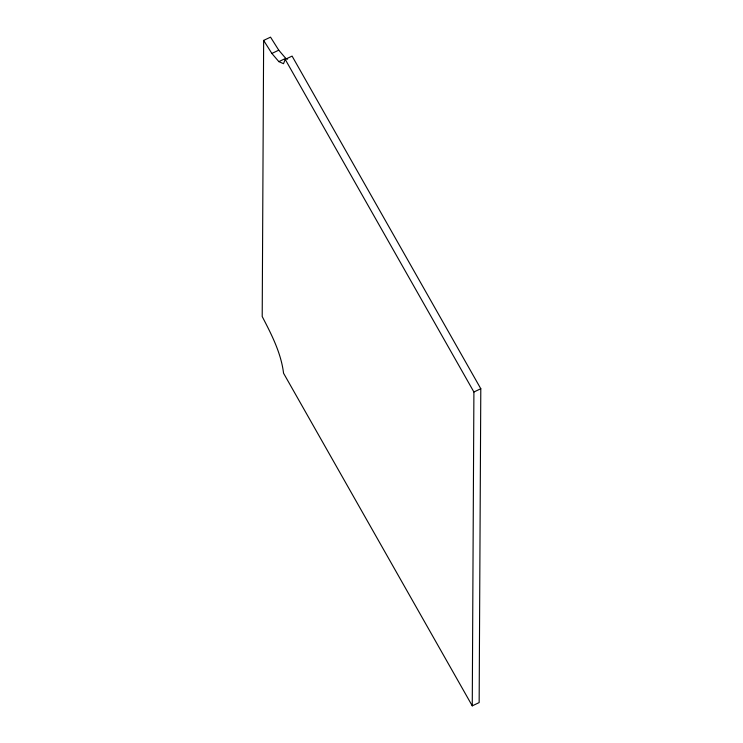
<?xml version="1.0" encoding="UTF-8"?>
<svg xmlns="http://www.w3.org/2000/svg" width="743" height="743" viewBox="0 0 743 743"><rect width="100%" height="100%" fill="white"/><g stroke="black" fill="none" stroke-linecap="round" stroke-linejoin="round"><path stroke-width="1.11" d="M263.644 40.41L262.205 316.527C271.492 334.415 281.086 352.944 283.557 373.218L472.26 705.85L479.151 702.59L480.795 388.728L292.092 56.096L285.201 59.356L283.529 63.703L278.848 61.623L271.864 53.45L263.644 40.41L270.536 37.15L278.755 50.18L285.739 58.363L287.606 59.189M472.26 705.85L473.904 391.998L285.201 59.356M271.864 53.45L278.755 50.18M278.848 61.623L285.739 58.363M473.904 391.998L480.795 388.728"/></g></svg>
